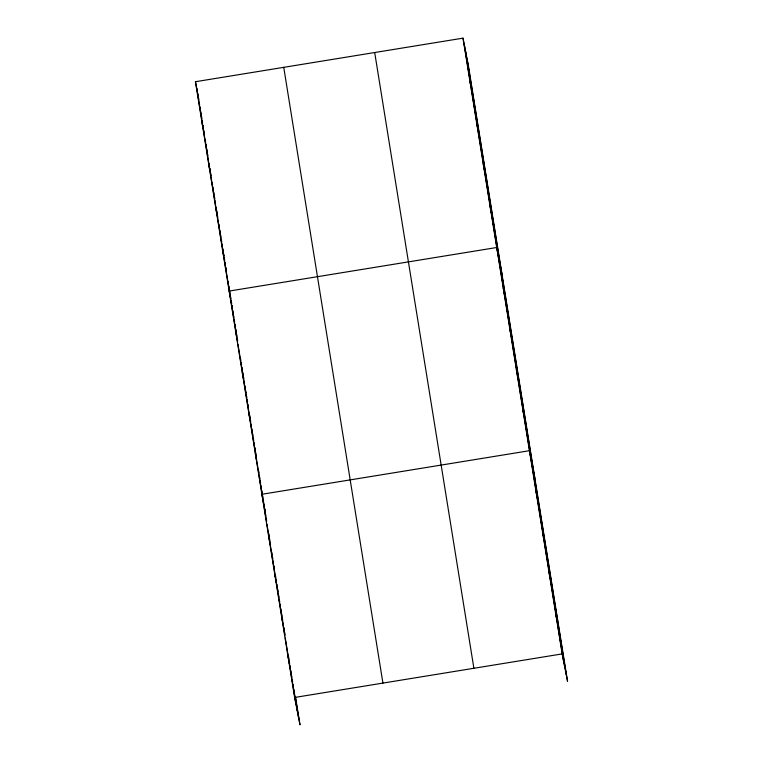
<?xml version="1.0" encoding="UTF-8"?>
<svg xmlns="http://www.w3.org/2000/svg" width="763" height="763" viewBox="0 0 763 763"><rect width="100%" height="100%" fill="white"/><g stroke="black" fill="none" stroke-linecap="round" stroke-linejoin="round"><path stroke-width="1.14" d="M295.519 696.981L300.002 724.85L294.632 697.468L195.442 81.717L462.998 38.15L468.368 65.532L567.558 681.283L562.178 653.901L462.998 38.15M294.632 697.468L562.178 653.901M469.741 80.02L471.057 86.753M476.484 121.889L477.81 128.632M483.227 163.759L484.553 170.502M489.97 205.638L491.296 212.372M502.092 274.89L496.723 247.508L229.167 291.065L230.493 297.808M503.265 288.147L504.581 294.88M509.808 328.786L511.134 335.52M516.36 369.426L517.676 376.159M522.903 410.065L524.229 416.798M534.825 478.086L529.446 450.704L261.9 494.271L264.341 506.68M535.998 491.343L537.314 498.077M542.541 531.983L543.866 538.716M549.093 572.622L550.409 579.355M555.636 613.261L556.961 619.995M195.442 81.717L197.216 90.721M197.655 92.991L198.103 95.261M202.185 123.587L203.292 129.195M208.938 165.457L210.254 172.19L203.511 130.32M215.681 207.326L216.997 214.06L210.445 173.354M222.424 249.196L223.75 255.939M231.16 301.213L231.609 303.483M232.028 305.62L232.419 307.632M235.719 331.705L236.816 337.322M242.262 372.344L243.588 379.087M248.805 412.993L249.911 418.601M255.357 453.632L256.673 460.366L250.13 419.726M264.761 508.816L265.152 510.829M268.452 534.911L269.768 541.644M274.995 575.55L276.32 582.283M281.537 616.189L282.644 621.797M288.09 656.829L289.406 663.562M467.032 58.722L566.222 674.473M465.649 51.703L564.839 667.453M464.314 44.883L563.504 660.644M374.7 52.523L473.89 668.283M283.741 67.335L382.921 683.085M295.3 697.134L298.667 718.04M198.475 97.588L198.857 99.915M199.229 102.242L199.601 104.569M199.973 106.896L200.354 109.223M200.726 111.551L201.098 113.868M201.48 116.195L201.852 118.523M202.224 120.85L202.596 123.177M202.977 125.504L203.349 127.831M203.721 130.158L204.102 132.485M205.228 139.457L205.6 141.784M205.972 144.112L206.344 146.439M206.725 148.766L207.097 151.093M207.469 153.42L207.851 155.747M209.157 163.883L209.529 166.21M209.911 168.537L210.283 170.864M210.655 173.191L211.027 175.519M212.152 182.491L212.534 184.818M212.906 187.145L213.278 189.472M213.65 191.799L214.031 194.126M214.403 196.453L214.775 198.781M215.156 201.108L215.528 203.435M216.654 210.407L217.026 212.734M217.398 215.061L217.779 217.388M218.905 224.37L219.277 226.697M219.839 230.178L220.211 232.505M220.583 234.832L220.965 237.159M221.337 239.487L221.709 241.814M222.081 244.141L222.462 246.468M222.834 248.795L223.206 251.113M223.588 253.44L223.96 255.767M224.332 258.094L224.703 260.421M225.085 262.749L225.457 265.076M225.829 267.403L226.21 269.73M228.08 281.356L228.452 283.683M228.833 286.011L229.205 288.338M229.577 290.665L229.959 292.992M230.512 296.473L230.893 298.8M231.265 301.127L231.637 303.455M232.019 305.782L232.391 308.099M232.763 310.427L233.135 312.744M233.507 315.071L233.888 317.389M234.26 319.716L234.632 322.034M235.004 324.361L235.386 326.678M235.757 329.006L236.129 331.323M236.501 333.65L236.873 335.968M237.255 338.295L237.627 340.613M240.431 358.028L240.803 360.355M241.184 362.673L241.556 365M241.928 367.318L242.3 369.645M242.672 371.962L243.054 374.29M243.426 376.607L243.798 378.934M244.17 381.252L244.551 383.579M244.923 385.897L245.295 388.224M245.667 390.542L246.039 392.869M246.42 395.186L246.792 397.513M247.164 399.831L247.536 402.158M247.918 404.476L248.29 406.803M249.596 414.929L249.968 417.247M250.34 419.574L250.722 421.891M251.094 424.218L251.466 426.536M251.838 428.863L252.219 431.181M252.591 433.508L252.963 435.826M253.335 438.153L253.707 440.47M254.089 442.798L254.46 445.115M254.832 447.442L255.204 449.76M255.586 452.087L255.958 454.405M258.571 470.657L258.953 472.984M259.506 476.465L259.887 478.792M260.259 481.11L260.631 483.437M261.003 485.754L261.385 488.082M261.757 490.399L262.129 492.726M262.501 495.044L262.873 497.371M263.254 499.689L263.626 502.016M263.998 504.333L264.37 506.661M264.751 508.978L265.123 511.305M265.495 513.623L265.867 515.95M266.239 518.268L266.621 520.585M268.671 533.366L269.053 535.683M269.425 538.01L269.797 540.328M270.169 542.655L270.541 544.973M271.666 551.945L272.038 554.262M272.42 556.589L272.792 558.907M273.164 561.234L273.536 563.552M273.907 565.869L274.289 568.197M275.405 575.159L275.786 577.486M276.158 579.804L276.53 582.131M276.902 584.448L277.274 586.776M277.656 589.093L278.028 591.42M278.59 594.902L278.962 597.229M279.334 599.546L279.706 601.873M280.088 604.191L280.46 606.518M280.832 608.836L281.204 611.163M281.585 613.481L281.957 615.798M282.329 618.125L282.701 620.443M283.073 622.77L283.454 625.088M283.826 627.415L284.198 629.733M284.57 632.06L284.952 634.377M288.319 655.283L288.872 658.765M289.253 661.092L289.625 663.409M289.997 665.727L290.369 668.054M290.741 670.372L291.123 672.699M291.495 675.017L291.867 677.344M292.239 679.661L292.62 681.988M292.992 684.306L293.364 686.633M293.736 688.951L294.108 691.278M294.489 693.596L297.293 711.021M196.768 88.451L203.32 129.157M217.188 215.223L236.854 337.284M237.035 338.448L237.598 341.929M237.97 344.247L249.94 418.563M256.864 461.529L266.592 521.902M266.964 524.229L282.672 621.759M282.863 622.923L284.923 635.693M285.295 638.021L295.958 704.201"/></g></svg>
